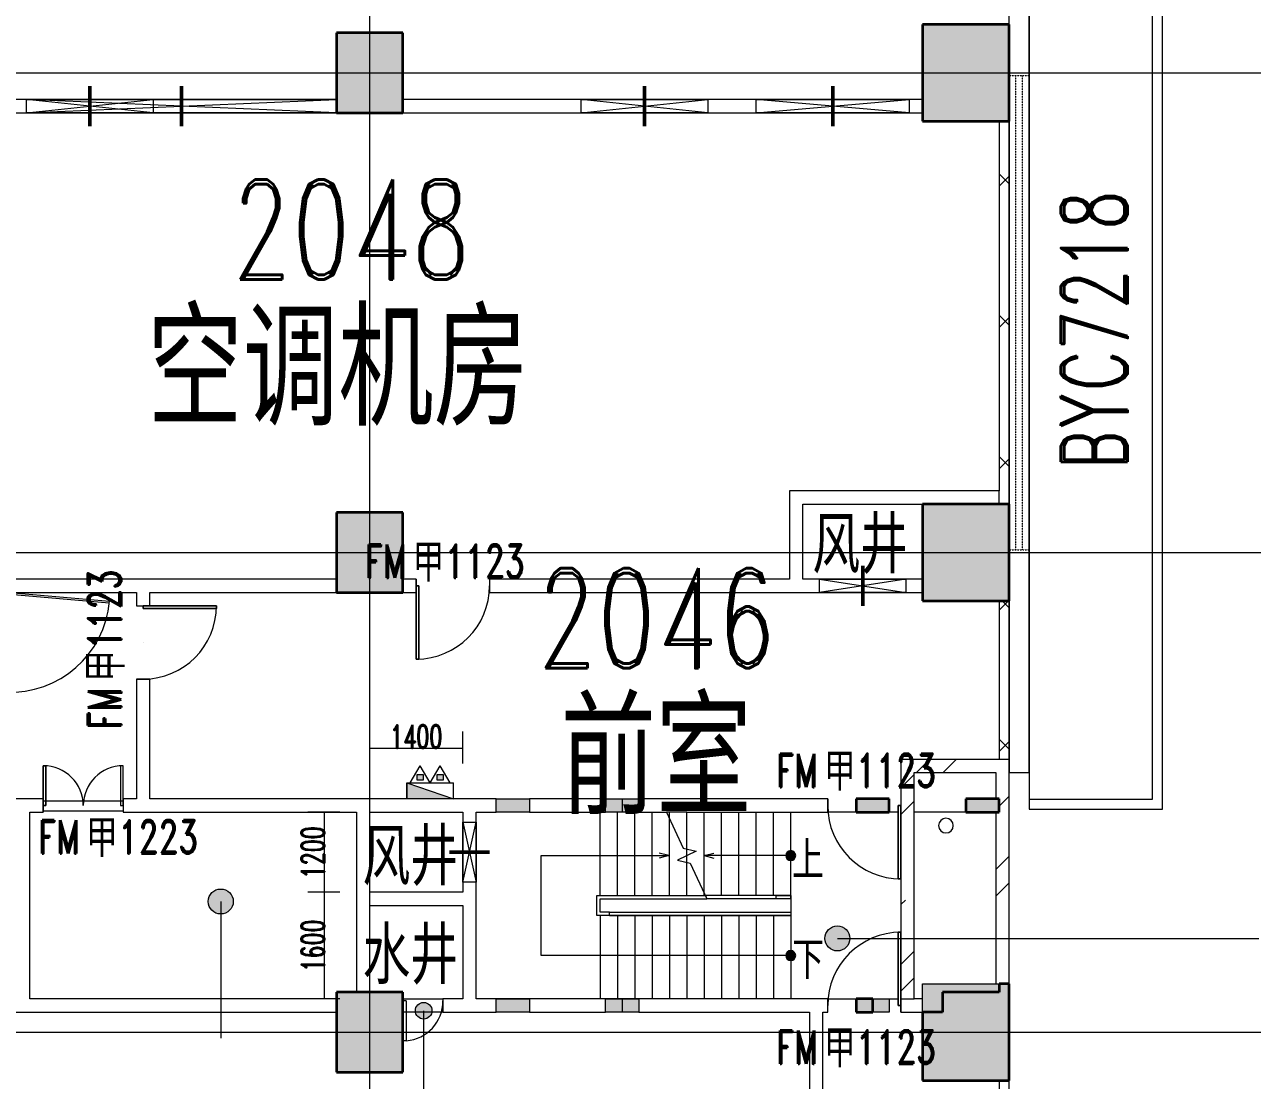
# Model space of a CAD drawing. Header units: millimetres. Extents: x -172041 to 399210, y -31706 to 192400.
# Drawn here: x 278019 to 296451, y 35275 to 51125 of the extents above; entities that cross this region are included whole.
import ezdxf

# ---------------------------------------------------------------- set-up
doc = ezdxf.new("R2010")
doc.units = ezdxf.units.MM
for name, pattern in [('1_1', [2, 1, -1]), ('DASH-2', [1.6, 0.8, -0.8]), ('架空线', [3.97, 2.38, -1.59]), ('轴网线', [22.04, 18.38, -1.83, 0, -1.83])]:
    doc.linetypes.add(name, pattern=pattern)
doc.layers.get('0').update_dxf_attribs({"color": 8})
doc.layers.get('Defpoints').update_dxf_attribs({"color": 8})
for name, color, linetype, lineweight in [('A-ANNO-DIMS', 8, 'Continuous', 9), ('A-ANNO-NOTE', 8, 'Continuous', 5), ('A-AREA-IDEN', 8, 'Continuous', 9), ('A-DETL-GENF', 8, 'Continuous', 18), ('A-DOOR', 8, 'Continuous', 5), ('A-DOOR-IDEN', 8, 'Continuous', 9), ('A-DOOR-OPNG', 8, 'Continuous', 5), ('A-FLOR', 8, 'Continuous', 5), ('A-FLOR-HRAL', 8, 'Continuous', 5), ('A-GENM', 8, 'Continuous', 5), ('A-GLAZ', 8, 'Continuous', 5), ('A-GLAZ-IDEN', 8, 'Continuous', 9), ('A-WALL', 8, 'Continuous', 5), ('A-WALL-FNSH', 8, 'Continuous', 9), ('A-WALL-PATT', 8, 'Continuous', 9), ('G-ANNO-TEXT', 8, 'Continuous', 9), ('M-EQPM', 8, 'Continuous', 5), ('P-PIPE', 8, 'Continuous', 5), ('Q-CASE', 8, '1_1', 5), ('S-COLS', 8, 'Continuous', 5), ('S-GRID', 8, 'Continuous', 9), ('S-STRS', 8, 'Continuous', 5), ('S-STRS-MBND', 8, 'Continuous', 5)]:
    doc.layers.add(name, color=color, linetype=linetype, lineweight=lineweight)
doc.styles.add('RomanD', font='romand__.ttf', dxfattribs={"width": 0.7, "height": 1500})
doc.styles.add('RomanD_2', font='romand__.ttf', dxfattribs={"width": 0.65, "height": 350})
doc.styles.add('RomanD_4', font='romand__.ttf', dxfattribs={"width": 0.7, "height": 500})
doc.styles.add('RomanD_6', font='romand__.ttf', dxfattribs={"width": 0.7, "height": 1000})
doc.styles.add('仿宋', font='', dxfattribs={"width": 0.7, "height": 500})
doc.styles.add('仿宋_2', font='', dxfattribs={"width": 0.7, "height": 1500})
doc.styles.add('仿宋_6', font='', dxfattribs={"width": 0.7, "height": 750})
doc.styles.add('微软雅黑', font='Microsoft YaHei.ttf', dxfattribs={"width": 0.7, "height": 500})
doc.styles.get('仿宋').set_extended_font_data('FangSong')
doc.styles.get('仿宋_2').set_extended_font_data('FangSong')
doc.styles.get('仿宋_6').set_extended_font_data('FangSong')
doc.dimstyles.new('0_5', dxfattribs={"dimscale": 304.8, "dimtxt": 351.251157, "dimasz": 0, "dimexe": 0.82021, "dimexo": 0.0625, "dimgap": 0, "dimtad": 1, "dimdec": 0, "dimzin": 0, "dimdsep": 46, "dimtxsty": 'RomanD_2', "dimblk1": 'NONE', "dimblk2": 'NONE', "dimsah": 1, "dimcen": 0.09, "dimazin": 0, "dimtfac": 1, "dimtdec": 4, "dimtix": 1, "dimtmove": 0, "dimatfit": 3, "dimfxl": 0.82021, "dimfxlon": 1, "dimtvp": 1, "dimtolj": 1, "dimtzin": 0, "dimlwd": 18, "dimlwe": 18, "dimarcsym": 2})
pattern_1 = [(45, (-5e-09, 2e-10), (-1325.825, 1325.825), []), (45, (-5e-09, 400), (-1325.825, 1325.825), []), (45, (-5e-09, 1300), (-1325.825, 1325.825), [1875, -625])]

# ---------------------------------------------------------------- blocks, each defined once
blk = doc.blocks.new('X-AR-F3-00-W-002_HLP2_rvt-1-LAY-2F-1_500-A')
at = {"layer": 'P-PIPE', "color": 96, "true_color": 0x007f00}
for start, end in [(0, 180), (180, 0)]:
    blk.add_arc((291850, 39100), 110, start, end, dxfattribs=at)
blk = doc.blocks.new('砼_柱_矩形 - 1000X1200-501527-LAY-2F-1_500-A')
at = {"layer": 'S-COLS', "lineweight": 15, "true_color": 0xc0c0c0}
blk.add_hatch(color=9, dxfattribs=at).paths.add_polyline_path([(-500, -600), (500, -600), (500, 600), (-500, 600), (-500, -100)], flags=0)
at = {"layer": 'S-COLS', "color": 7, "lineweight": 35}
for p, q in [((500, 600), (-500, 600)), ((-500, 600), (-500, -600)), ((500, -600), (500, 600)), ((-500, -600), (500, -600))]:
    blk.add_line(p, q, dxfattribs=at)
blk = doc.blocks.new('X-ST-F3-02-C-001_HLP2_rvt-1-LAY-2F-1_500-A')
at = {"layer": 'S-COLS', "true_color": 0xc0c0c0}
for points in [[(291500, 49675), (292800, 49675), (292800, 51125), (291500, 51125), (291500, 49800)], [(291500, 42475), (292800, 42475), (292800, 43925), (291500, 43925)], [(291000, 39300), (291000, 39500), (290500, 39500), (290500, 39300)], [(292609, 39300), (292650, 39300), (292650, 39500), (292150, 39500), (292150, 39300), (292600, 39300)], [(291500, 35275), (292800, 35275), (292800, 36725), (292650, 36725), (292649, 36600), (291800, 36600), (291800, 36300), (291500, 36300), (291500, 35645)], [(283700, 35400), (283700, 36600), (282700, 36600), (282700, 35400)], [(290750, 36300), (290750, 36500), (290500, 36500), (290500, 36300)]]:
    blk.add_hatch(color=9, dxfattribs=at).paths.add_polyline_path(points, flags=0)
at = {"layer": 'S-COLS', "true_color": 0x808080}
for points in [[(285100, 39300), (285600, 39300), (285600, 39500), (285100, 39500), (285100, 39311)], [(286990, 39300), (286990, 39500), (286740, 39500), (286740, 39300)], [(287240, 39300), (287240, 39500), (286990, 39500), (286990, 39300)], [(291527, 36300), (291800, 36300), (291800, 36600), (292650, 36600), (292647, 36725), (291500, 36725), (291500, 36300)], [(285600, 36300), (285600, 36500), (285100, 36500), (285100, 36300)], [(286740, 36300), (286990, 36300), (286990, 36500), (286740, 36500), (286740, 36300)], [(286990, 36300), (287240, 36300), (287240, 36500), (286990, 36500), (286990, 36300)], [(290750, 36300), (291000, 36300), (291000, 36500), (290750, 36500), (290750, 36300)]]:
    blk.add_hatch(color=8, dxfattribs=at).paths.add_polyline_path(points, flags=0)
at = {"layer": 'S-COLS', "color": 7, "lineweight": 35}
for p, q in [((292800, 51125), (291500, 51125)), ((291500, 51125), (291500, 49675)), ((292800, 49675), (292800, 51125)), ((291500, 49675), (292800, 49675)), ((292800, 43925), (291500, 43925)), ((291500, 43925), (291500, 42475)), ((292800, 42475), (292800, 43925)), ((291500, 42475), (292800, 42475)), ((291000, 39500), (290500, 39500)), ((290500, 39500), (290500, 39300)), ((291000, 39300), (291000, 39500)), ((292650, 39500), (292150, 39500)), ((292150, 39500), (292150, 39300)), ((292650, 39300), (292650, 39500)), ((290500, 39300), (291000, 39300)), ((292150, 39300), (292650, 39300)), ((292800, 36725), (292650, 36725)), ((292650, 36725), (292650, 36600)), ((292800, 35275), (292800, 36725)), ((283700, 36600), (282700, 36600)), ((282700, 36600), (282700, 35400)), ((283700, 35400), (283700, 36600)), ((290750, 36500), (290500, 36500)), ((290500, 36500), (290500, 36300)), ((290750, 36300), (290750, 36500)), ((292650, 36600), (291800, 36600)), ((291800, 36600), (291800, 36300)), ((290500, 36300), (290750, 36300)), ((291800, 36300), (291500, 36300)), ((291500, 36300), (291500, 35275)), ((282700, 35400), (283700, 35400)), ((291500, 35275), (292800, 35275))]:
    blk.add_line(p, q, dxfattribs=at)
at = {"layer": 'S-COLS', "color": 7, "lineweight": 15}
for p, q in [((285100, 39500), (285600, 39500)), ((285100, 39300), (285100, 39500)), ((285600, 39500), (285600, 39300)), ((286740, 39500), (286990, 39500)), ((286740, 39300), (286740, 39500)), ((286990, 39500), (287240, 39500)), ((286990, 39500), (286990, 39300)), ((287240, 39500), (287240, 39300)), ((285600, 39300), (285100, 39300)), ((286990, 39300), (286740, 39300)), ((287240, 39300), (286990, 39300)), ((291500, 36300), (291500, 36725)), ((291500, 36725), (291600, 36725)), ((291600, 36725), (292650, 36725)), ((285100, 36500), (285600, 36500)), ((285100, 36300), (285100, 36500)), ((285600, 36500), (285600, 36300)), ((286740, 36500), (286990, 36500)), ((286740, 36300), (286740, 36500)), ((286990, 36500), (287240, 36500)), ((286990, 36500), (286990, 36300)), ((287240, 36500), (287240, 36300)), ((290750, 36500), (291000, 36500)), ((291000, 36500), (291000, 36300)), ((285600, 36300), (285100, 36300)), ((286990, 36300), (286740, 36300)), ((287240, 36300), (286990, 36300)), ((291000, 36300), (290750, 36300))]:
    blk.add_line(p, q, dxfattribs=at)
at = {"lineweight": 15}
for p in [(283200, 50400), (283200, 43200)]:
    blk.add_blockref('砼_柱_矩形 - 1000X1200-501527-LAY-2F-1_500-A', p, dxfattribs=at)
blk = doc.blocks.new('顶部扶栏类型 - 顶部扶栏_内部_-1554111-LAY-2F-1_500-A')
at = {"layer": 'A-FLOR-HRAL', "lineweight": 15}
for p, q in [((289300, 38000), (289300, 38050)), ((289300, 38050), (289520, 38050)), ((289520, 38000), (289300, 38000)), ((289520, 38050), (289520, 38000))]:
    blk.add_line(p, q, dxfattribs=at)
blk = doc.blocks.new('顶部扶栏类型 - 顶部扶栏_内部_-V35-LAY-2F-1_500-A')
at = {"layer": 'A-FLOR-HRAL', "lineweight": 15}
for p, q in [((288240, 38050), (288263, 38000)), ((289520, 38050), (288240, 38050)), ((289520, 38000), (288263, 38000)), ((289520, 38000), (289520, 38050))]:
    blk.add_line(p, q, dxfattribs=at)
blk = doc.blocks.new('栏杆扶手 - 栏杆扶手-1554497-LAY-2F-1_500-A')
at = {"layer": 'A-FLOR-HRAL', "lineweight": 15}
for p, q in [((286610, 38050), (286660, 38050)), ((286610, 38050), (286660, 38050)), ((286610, 38050), (286660, 38050)), ((286610, 37750), (286610, 38050)), ((286660, 38050), (288240, 38050)), ((286660, 38000), (288263, 38000)), ((286660, 37800), (286660, 38000)), ((286800, 37800), (286660, 37800)), ((286800, 37750), (286610, 37750))]:
    blk.add_line(p, q, dxfattribs=at)
blk = doc.blocks.new('顶部扶栏类型 - 顶部扶栏_内部_-1554504-LAY-2F-1_500-A')
at = {"layer": 'A-FLOR-HRAL', "lineweight": 15}
for p, q in [((286800, 37750), (286800, 37800)), ((286800, 37800), (289520, 37800)), ((289520, 37800), (289520, 37750)), ((289520, 37750), (286800, 37750))]:
    blk.add_line(p, q, dxfattribs=at)
blk = doc.blocks.new('顶部扶栏类型 - 顶部扶栏_内部_-V36-LAY-2F-1_500-A')
at = {"layer": 'A-FLOR-HRAL', "lineweight": 15}
for p, q in [((286800, 37800), (289520, 37800)), ((289520, 37800), (289520, 37750)), ((286800, 37750), (289520, 37750))]:
    blk.add_line(p, q, dxfattribs=at)
blk = doc.blocks.new('上楼梯路径-B - 顺砌剖面-1878889-LAY-2F-1_500-A')
at = {"layer": 'A-DETL-GENF', "true_color": 0x808080}
blk.add_hatch(color=8, dxfattribs=at).paths.add_polyline_path([(0, -307), (38, -297), (65, -270), (75, -232), (72, -213), (53, -179), (19, -160), (-19, -160), (-53, -179), (-72, -213), (-72, -242), (-65, -270), (-37, -297)], flags=0)
at = {"layer": 'A-DETL-GENF'}
for p, q in [((-1300, -232), (-1155, -193)), ((-75, -232), (-1300, -232)), ((-1300, -232), (-1155, -271)), ((53, -232), (-70, -232))]:
    blk.add_line(p, q, dxfattribs=at)
for start, end in [(0, 180), (180, 360)]:
    blk.add_arc((0, -232), 75, start, end, dxfattribs=at)
blk = doc.blocks.new('下楼梯路径-D - 顺砌剖面-1884696-LAY-2F-1_500-A')
at = {"layer": 'A-DETL-GENF', "true_color": 0x808080}
blk.add_hatch(color=8, dxfattribs=at).paths.add_polyline_path([(865, -1236), (902, -1226), (930, -1198), (940, -1161), (930, -1123), (918, -1108), (884, -1088), (855, -1088), (827, -1096), (800, -1123), (792, -1142), (792, -1180), (800, -1198), (827, -1226)], flags=0)
at = {"layer": 'A-DETL-GENF'}
for p, q in [((-964, 339), (-1109, 378)), ((-2883, -1161), (-2883, 339)), ((-2883, 339), (-964, 339)), ((-964, 339), (-1109, 300)), ((792, -1161), (-2883, -1161)), ((865, -1161), (792, -1161))]:
    blk.add_line(p, q, dxfattribs=at)
for start, end in [(360, 180), (180, 360)]:
    blk.add_arc((865, -1161), 75, start, end, dxfattribs=at)
blk = doc.blocks.new('AR-F3-00-STA-001_HLP2_rvt-1-LAY-2F-1_500-A')
at = {"layer": 'S-STRS', "lineweight": 15}
for p, q in [((286660, 38050), (286660, 39300)), ((286920, 38050), (286920, 39300)), ((287180, 38050), (287180, 39300)), ((287440, 38050), (287440, 39300)), ((287700, 39300), (287657, 39300)), ((287960, 39300), (287700, 39300)), ((287700, 39208), (287700, 39300)), ((287960, 38750), (287960, 39300)), ((288220, 38092), (288220, 39300)), ((288480, 38050), (288480, 39300)), ((288740, 38050), (288740, 39300)), ((289000, 38050), (289000, 39300)), ((289260, 38050), (289260, 39300)), ((289520, 38722), (289520, 39300)), ((290500, 39300), (290075, 39300)), ((291135, 39300), (291000, 39300)), ((292150, 39300), (291375, 39300)), ((287700, 38050), (287700, 39208)), ((287960, 38650), (287960, 38750)), ((289520, 38575), (289520, 38717)), ((287960, 38550), (287960, 38650)), ((287960, 38050), (287960, 38550)), ((289520, 38050), (289520, 38575)), ((288220, 38050), (288220, 38092)), ((289520, 38000), (289520, 37800)), ((286660, 37750), (286660, 36500)), ((286920, 37750), (286920, 36500)), ((287180, 37750), (287180, 36500)), ((287440, 37750), (287440, 36500)), ((287700, 37750), (287700, 36500)), ((287960, 37750), (287960, 36500)), ((288220, 37750), (288220, 36500)), ((288480, 37750), (288480, 36500)), ((288740, 37750), (288740, 36500)), ((289000, 37750), (289000, 36500)), ((289260, 37750), (289260, 36500)), ((289520, 37750), (289520, 37225)), ((289520, 37220), (289520, 37095)), ((289520, 37090), (289520, 37075)), ((289520, 37075), (289520, 36500)), ((290074, 36500), (290500, 36500)), ((291000, 36500), (291135, 36500))]:
    blk.add_line(p, q, dxfattribs=at)
at = {"layer": 'S-STRS', "linetype": '架空线', "lineweight": 15}
for p, q in [((286660, 38050), (286660, 39300)), ((286920, 38050), (286920, 39300)), ((287180, 38050), (287180, 39300)), ((287440, 38050), (287440, 39300)), ((287700, 39208), (287700, 39300)), ((287960, 38750), (287960, 39300)), ((288220, 38092), (288220, 39300)), ((288480, 38050), (288480, 39300)), ((288740, 38050), (288740, 39300)), ((289000, 38050), (289000, 39300)), ((289260, 38050), (289260, 39300)), ((289520, 38722), (289520, 39300)), ((287700, 38050), (287700, 39208)), ((287960, 38650), (287960, 38750)), ((289520, 38575), (289520, 38717)), ((287960, 38550), (287960, 38650)), ((287960, 38050), (287960, 38550)), ((289520, 38050), (289520, 38575)), ((288220, 38050), (288220, 38092)), ((286660, 37750), (286660, 36500)), ((286920, 37750), (286920, 36500)), ((287180, 37750), (287180, 36500)), ((287440, 37750), (287440, 36500)), ((287700, 37750), (287700, 36500)), ((287960, 37750), (287960, 36500)), ((288220, 37750), (288220, 36500)), ((288480, 37750), (288480, 36500)), ((288740, 37750), (288740, 36500)), ((289000, 37750), (289000, 36500)), ((289260, 37750), (289260, 36500)), ((289520, 37750), (289520, 37225)), ((289520, 37220), (289520, 37095)), ((289520, 37090), (289520, 37075)), ((289520, 37075), (289520, 36500))]:
    blk.add_line(p, q, dxfattribs=at)
at = {"layer": 'S-STRS-MBND', "lineweight": 15}
for p, q in [((287657, 39300), (287907, 38763)), ((288102, 38716), (287818, 38584)), ((287907, 38763), (288102, 38716)), ((287818, 38584), (288013, 38537)), ((288013, 38537), (288263, 38000))]:
    blk.add_line(p, q, dxfattribs=at)
at = {"lineweight": 15}
for name, p in [('上楼梯路径-B - 顺砌剖面-1878889-LAY-2F-1_500-A', (289520, 38882)), ('下楼梯路径-D - 顺砌剖面-1884696-LAY-2F-1_500-A', (288655, 38311))]:
    blk.add_blockref(name, p, dxfattribs=at)
at = {"color": 163, "lineweight": 15, "true_color": 0x667fcc}
for name in ['栏杆扶手 - 栏杆扶手-1554497-LAY-2F-1_500-A', '顶部扶栏类型 - 顶部扶栏_内部_-V35-LAY-2F-1_500-A', '顶部扶栏类型 - 顶部扶栏_内部_-1554111-LAY-2F-1_500-A', '顶部扶栏类型 - 顶部扶栏_内部_-1554504-LAY-2F-1_500-A', '顶部扶栏类型 - 顶部扶栏_内部_-V36-LAY-2F-1_500-A']:
    blk.add_blockref(name, (0, 0), dxfattribs=at)
at = {"layer": 'A-ANNO-NOTE', "color": 7, "lineweight": 15, "char_height": 500, "width": 673.42, "attachment_point": 1, "style": '仿宋'}
for s, insert in [('\\f仿宋|b0|i0|c134|p49|;\\W.7;上', (289541, 38853)), ('\\f仿宋|b0|i0|c134|p49|;\\W.7;下', (289541, 37353))]:
    blk.add_mtext(s, dxfattribs=dict(at, insert=insert))
blk = doc.blocks.new('混凝土雨棚1 - 混凝土雨棚-300mm-2000 2-4373710-LAY-2F-1_500-A')
at = {"layer": 'Q-CASE'}
for p, q in [((34063, 2000), (-34063, 2000)), ((34063, 0), (34063, 2000))]:
    blk.add_line(p, q, dxfattribs=at)
at = {"layer": 'Q-CASE', "linetype": 'Continuous'}
for p, q in [((34063, 2000), (-34063, 2000)), ((33913, 1850), (11082, 1850)), ((33913, 0), (33913, 1850)), ((34063, 0), (34063, 2000)), ((-34063, 0), (34063, 0))]:
    blk.add_line(p, q, dxfattribs=at)
blk = doc.blocks.new('单扇平开防火门_带观察窗 - FM甲1123-4703356-LAY-2F-1_500-A')
at = {"layer": 'A-DOOR'}
for p, q in [((510, -1100), (510, 0)), ((550, 0), (510, 0)), ((510, 0), (510, -700)), ((550, -700), (550, 0)), ((510, 0), (550, 0)), ((550, 0), (550, -1100)), ((510, -700), (510, -900)), ((550, -900), (550, -700)), ((510, -900), (510, -1100)), ((550, -1100), (550, -900)), ((550, -1100), (510, -1100)), ((510, -1100), (550, -1100))]:
    blk.add_line(p, q, dxfattribs=at)
blk.add_arc((550, 0), 1100, 180, 270, dxfattribs=at)
at = {"layer": 'A-DOOR-OPNG'}
for p, q in [((-550, 100), (-550, -100)), ((550, 99), (550, -100))]:
    blk.add_line(p, q, dxfattribs=at)
blk = doc.blocks.new('单扇平开防火门_带观察窗 - FM甲1123-4703327-LAY-2F-1_500-A')
at = {"layer": 'A-DOOR'}
for p, q in [((550, 1100), (510, 1100)), ((510, 1100), (510, 0)), ((510, 1100), (550, 1100)), ((510, 900), (510, 1100)), ((550, 0), (550, 1100)), ((550, 1100), (550, 900)), ((510, 700), (510, 900)), ((550, 900), (550, 700)), ((510, 0), (510, 700)), ((550, 700), (550, 0)), ((510, 0), (550, 0)), ((550, 0), (510, 0))]:
    blk.add_line(p, q, dxfattribs=at)
blk.add_arc((550, 0), 1100, 90, 180, dxfattribs=at)
at = {"layer": 'A-DOOR-OPNG'}
for p, q in [((-550, -100), (-550, 100)), ((550, -99), (550, 100))]:
    blk.add_line(p, q, dxfattribs=at)
blk = doc.blocks.new('双扇平开防火门_带观察窗 - FM甲1223-4642740-LAY-2F-1_500-A')
at = {"layer": 'A-DOOR'}
for p, q in [((-600, 0), (-600, 600)), ((-600, 600), (-560, 600)), ((-600, 600), (-600, 400)), ((-560, 600), (-600, 600)), ((-560, 600), (-560, 0)), ((-560, 400), (-560, 600)), ((600, 600), (560, 600)), ((560, 600), (560, 0)), ((600, 600), (560, 600)), ((560, 600), (560, 400)), ((600, 0), (600, 600)), ((600, 400), (600, 600)), ((-600, 400), (-600, 200)), ((-560, 200), (-560, 400)), ((560, 400), (560, 200)), ((600, 200), (600, 400)), ((-600, 200), (-600, 0)), ((-560, 0), (-560, 200)), ((560, 200), (560, 0)), ((600, 0), (600, 200)), ((-560, 0), (-600, 0)), ((-600, 0), (-560, 0)), ((560, 0), (600, 0)), ((560, 0), (600, 0))]:
    blk.add_line(p, q, dxfattribs=at)
for centre, start, end in [((-600, 0), 0, 90), ((600, 0), 90, 180)]:
    blk.add_arc(centre, 600, start, end, dxfattribs=at)
at = {"layer": 'A-DOOR-OPNG'}
for p, q in [((-600, 100), (-600, -100)), ((-600, 70), (600, 70)), ((600, 100), (600, -100)), ((-600, -80), (600, -80))]:
    blk.add_line(p, q, dxfattribs=at)
blk = doc.blocks.new('单扇平开防火门_带观察窗 - FM甲1123-V48-LAY-2F-1_500-A')
at = {"layer": 'A-DOOR'}
for p, q in [((550, 1100), (510, 1100)), ((510, 1100), (510, 0)), ((510, 1100), (550, 1100)), ((510, 900), (510, 1100)), ((550, 0), (550, 1100)), ((550, 1100), (550, 900)), ((510, 700), (510, 900)), ((550, 900), (550, 700)), ((510, 0), (510, 700)), ((550, 700), (550, 0)), ((510, 0), (550, 0)), ((550, 0), (510, 0))]:
    blk.add_line(p, q, dxfattribs=at)
blk.add_arc((550, 0), 1100, 90, 180, dxfattribs=at)
at = {"layer": 'A-DOOR-OPNG'}
for p, q in [((-550, -100), (-550, 100)), ((550, -99), (550, 100))]:
    blk.add_line(p, q, dxfattribs=at)
blk = doc.blocks.new('单扇平开门1 - FM乙0620-4228895-LAY-2F-1_500-A')
at = {"layer": 'A-DOOR'}
for p, q in [((250, 530), (300, 530)), ((250, -70), (250, 530)), ((250, -70), (300, -70))]:
    blk.add_line(p, q, dxfattribs=at)
blk.add_arc((300, -68), 600, 94.7802, 180, dxfattribs=at)
blk = doc.blocks.new('室内消火栓箱_带灭火器__左右式_ - SG24D65-P-V58-LAY-2F-1_500-A')
at = {"layer": 'A-DETL-GENF', "lineweight": 5}
h = blk.add_hatch(color=256, dxfattribs=at)
h.paths.add_polyline_path([(195, 280), (195, 370), (105, 370), (105, 280)], flags=0)
h.paths.add_polyline_path([(-105, 370), (-195, 370), (-195, 280), (-105, 280)], flags=0)
blk.add_hatch(color=256, dxfattribs=at).paths.add_polyline_path([(350, 0), (-350, 240), (-350, 0), (50, 0)], flags=0)
for p, q in [((-300, 240), (-150, 500)), ((-195, 370), (-105, 370)), ((-195, 280), (-195, 370)), ((0, 240), (-150, 500)), ((-105, 370), (-105, 280)), ((0, 240), (150, 500)), ((105, 280), (105, 370)), ((105, 370), (195, 370)), ((300, 240), (150, 500)), ((195, 370), (195, 280)), ((-350, 240), (350, 240)), ((-350, 240), (350, 0)), ((-350, 240), (-350, 0)), ((-350, 240), (350, 0)), ((-350, 0), (-350, 240)), ((-105, 280), (-195, 280)), ((195, 280), (105, 280)), ((350, 0), (-350, 0)), ((350, 0), (-350, 0))]:
    blk.add_line(p, q, dxfattribs=at)
at = {"layer": 'M-EQPM'}
blk.add_line((350, 0), (350, 240), dxfattribs=at)
blk = doc.blocks.new('百叶窗-带贴面 - BYC7218-4911921-LAY-2F-1_500-A')
at = {"layer": 'A-GLAZ'}
for p, q in [((-3629, 250), (3651, 250)), ((3651, 250), (-3629, 250))]:
    blk.add_line(p, q, dxfattribs=at)
at = {"layer": 'A-GLAZ', "linetype": 'DASH-2'}
for p, q in [((-3549, -50), (-3549, 250)), ((3571, 250), (-3549, 250)), ((3571, -50), (3571, 250)), ((3571, 150), (-3549, 150)), ((3571, 50), (-3549, 50)), ((3571, -50), (-3549, -50))]:
    blk.add_line(p, q, dxfattribs=at)
blk = doc.blocks.new('双扇平开门-角度可调 - FM甲3030_160__-4835888-LAY-2F-1_500-A')
at = {"layer": 'A-DOOR'}
for p, q in [((-1500, 100), (-2994, 231)), ((-2991, 261), (-1497, 130)), ((1497, 130), (2991, 261)), ((1500, 100), (2994, 231)), ((-1497, 130), (-1500, 100)), ((1500, 100), (1497, 130))]:
    blk.add_line(p, q, dxfattribs=at)
for centre, start, end in [((-1500, 100), 360, 175), ((1500, 100), 5, 180)]:
    blk.add_arc(centre, 1500, start, end, dxfattribs=at)
blk = doc.blocks.new('矩形墙洞-D - F01-4899643-LAY-2F-1_500-A')
at = {"layer": 'A-GENM', "color": 7, "lineweight": 50}
blk.add_line((125, 300), (125, -300), dxfattribs=at)
at = {"layer": 'A-GENM'}
for p, q in [((-325, -100), (-325, 100)), ((-325, 100), (575, 100)), ((575, -100), (-325, 100)), ((-325, -100), (575, 100)), ((575, 100), (575, -100)), ((575, -100), (-325, -100))]:
    blk.add_line(p, q, dxfattribs=at)
blk = doc.blocks.new('矩形墙洞-D - F01-4899624-LAY-2F-1_500-A')
at = {"layer": 'A-GENM', "color": 7, "lineweight": 50}
blk.add_line((125, 300), (125, -300), dxfattribs=at)
at = {"layer": 'A-GENM'}
for p, q in [((-825, -100), (-825, 100)), ((-825, 100), (1075, 100)), ((1075, -100), (-825, 100)), ((-825, -100), (1075, 100)), ((1075, 100), (1075, -100)), ((1075, -100), (-825, -100))]:
    blk.add_line(p, q, dxfattribs=at)
blk = doc.blocks.new('矩形墙洞-D - F01-4899640-LAY-2F-1_500-A')
at = {"layer": 'A-GENM', "color": 7, "lineweight": 50}
blk.add_line((125, 300), (125, -300), dxfattribs=at)
at = {"layer": 'A-GENM'}
for p, q in [((-2200, -100), (-2200, 100)), ((-2200, 100), (2450, 100)), ((2450, -100), (-2200, 100)), ((-2200, -100), (2450, 100)), ((2450, -100), (-2200, -100))]:
    blk.add_line(p, q, dxfattribs=at)
blk = doc.blocks.new('矩形墙洞-D - F01-4899623-LAY-2F-1_500-A')
at = {"layer": 'A-GENM', "color": 7, "lineweight": 50}
blk.add_line((125, 300), (125, -300), dxfattribs=at)
at = {"layer": 'A-GENM'}
for p, q in [((-1025, -100), (-1025, 100)), ((-1025, 100), (1275, 100)), ((1275, -100), (-1025, 100)), ((-1025, -100), (1275, 100)), ((1275, 100), (1275, -100)), ((1275, -100), (-1025, -100))]:
    blk.add_line(p, q, dxfattribs=at)
blk = doc.blocks.new('矩形墙洞-D - F01-4899636-LAY-2F-1_500-A')
at = {"layer": 'A-GENM', "color": 7, "lineweight": 50}
blk.add_line((125, 300), (125, -300), dxfattribs=at)
at = {"layer": 'A-GENM'}
for p, q in [((-525, -100), (-525, 100)), ((-525, 100), (775, 100)), ((775, -100), (-525, 100)), ((-525, -100), (775, 100)), ((775, 100), (775, -100)), ((775, -100), (-525, -100))]:
    blk.add_line(p, q, dxfattribs=at)
blk = doc.blocks.new('DIMBLOCK185-LAY-2F-1_500-A')
at = {"layer": 'A-ANNO-DIMS', "color": 0, "lineweight": 18, "transparency": 16777216}
for p, q in [((283200, 40032), (283200, 40513)), ((284600, 40032), (284600, 40513)), ((283200, 40263), (284600, 40263))]:
    blk.add_line(p, q, dxfattribs=at)
at = {"layer": 'Defpoints', "color": 0, "transparency": 16777216}
for p in [(284600, 40263), (283200, 40013), (284600, 40013)]:
    blk.add_point(p, dxfattribs=at)
at = {"layer": 'A-ANNO-DIMS', "color": 0, "lineweight": 18, "transparency": 16777216, "insert": (283900, 40438), "char_height": 350, "width": 972.7, "attachment_point": 5, "style": 'RomanD_2'}
blk.add_mtext('\\A1;1400', dxfattribs=at)
blk = doc.blocks.new('_None')
blk = doc.blocks.new('DIMBLOCK186-LAY-2F-1_500-A')
at = {"layer": 'A-ANNO-DIMS', "color": 0, "lineweight": 18, "transparency": 16777216}
for p, q in [((282753, 38100), (282272, 38100)), ((282522, 36500), (282522, 38100)), ((282753, 36500), (282272, 36500))]:
    blk.add_line(p, q, dxfattribs=at)
at = {"layer": 'Defpoints', "color": 0, "transparency": 16777216}
for p in [(282522, 38100), (282772, 38100), (282772, 36500)]:
    blk.add_point(p, dxfattribs=at)
at = {"layer": 'A-ANNO-DIMS', "color": 0, "lineweight": 18, "transparency": 16777216, "insert": (282347, 37300), "char_height": 350, "width": 972.7, "attachment_point": 5, "rotation": 90, "style": 'RomanD_2'}
blk.add_mtext('\\A1;1600', dxfattribs=at)
blk = doc.blocks.new('DIMBLOCK187-LAY-2F-1_500-A')
at = {"layer": 'A-ANNO-DIMS', "color": 0, "lineweight": 18, "transparency": 16777216}
for p, q in [((282753, 39300), (282272, 39300)), ((282522, 38100), (282522, 39300)), ((282753, 38100), (282272, 38100))]:
    blk.add_line(p, q, dxfattribs=at)
at = {"layer": 'Defpoints', "color": 0, "transparency": 16777216}
for p in [(282522, 39300), (282772, 39300), (282772, 38100)]:
    blk.add_point(p, dxfattribs=at)
at = {"layer": 'A-ANNO-DIMS', "color": 0, "lineweight": 18, "transparency": 16777216, "insert": (282347, 38700), "char_height": 350, "width": 972.7, "attachment_point": 5, "rotation": 90, "style": 'RomanD_2'}
blk.add_mtext('\\A1;1200', dxfattribs=at)

msp = doc.modelspace()

# ---------------------------------------------------------------- hatches: boundary and pattern name
at = {"layer": 'A-AREA-IDEN', "lineweight": 18}
h = msp.add_hatch(color=256, dxfattribs=at)
edge = h.paths.add_edge_path(flags=0)
edge.add_arc((280964.7, 37961.2), 187.5, 0, 360)
h = msp.add_hatch(color=256, dxfattribs=at)
edge = h.paths.add_edge_path(flags=0)
edge.add_arc((290220.7, 37406.5), 187.5, 0, 360)
at = {"layer": 'A-WALL-PATT', "lineweight": 5}
h = msp.add_hatch(dxfattribs=at)
h.set_pattern_fill('FP_12', color=256, style=0, pattern_type=2)
h.set_pattern_definition([(45, (-5e-09, 2e-10), (-1060.66, 1060.66), []), (135, (-5e-09, 2e-10), (-1060.66, -1060.66), [])])
h.paths.add_polyline_path([(292664.7, 1450), (292800, 1450), (292800, 6475), (292650, 6475), (292650, 1450)], flags=0)
h.paths.add_polyline_path([(292738, 7925), (292800, 7925), (292796.8, 13675), (292650, 13675), (292650, 7925)], flags=0)
h.paths.add_polyline_path([(292800, 15125), (292800, 20875), (292650, 20875), (292650, 15125), (292780, 15125)], flags=0)
h.paths.add_polyline_path([(292650, 22325), (292800, 22325), (292800, 26350), (292650, 26350), (292650, 25468.4)], flags=0)
h.paths.add_polyline_path([(292725, 27850), (292800, 27850), (292796, 28075), (292650, 28075), (292650, 27850)], flags=0)
h.paths.add_polyline_path([(292650, 29525), (292800, 29525), (292800, 35275), (292650, 35275), (292650, 33915.4)], flags=0)
h.paths.add_polyline_path([(292650, 40100), (292800, 40100), (292800, 42475), (292650, 42475), (292650, 40733.7)], flags=0)
h.paths.add_polyline_path([(292650, 43925), (292800, 43925), (292800, 49675), (292650, 49675), (292650, 44125)], flags=0)
h.paths.add_polyline_path([(292665, 51125), (292800, 51125), (292800, 56875), (292650, 56875), (292650, 51125)], flags=0)
h.paths.add_polyline_path([(292761.1, 58325), (292800, 58325), (292800, 61240), (292650, 61240), (292650, 58325)], flags=0)
h.paths.add_polyline_path([(292792.2, 65525), (292800, 65525), (292800, 71275), (292650, 71275), (292650, 65525)], flags=0)
h.paths.add_polyline_path([(292800, 72725), (292800, 78475), (292650, 78475), (292650, 72725), (292718.9, 72725)], flags=0)
h = msp.add_hatch(dxfattribs=at)
h.set_pattern_fill('FP_10', color=256, style=0, pattern_type=2)
h.set_pattern_definition(pattern_1)
h.paths.add_polyline_path([(291175, 36500.4), (291375, 36500.4), (291375, 40100), (291175, 40100), (291175, 37100.4)], flags=0)
h = msp.add_hatch(dxfattribs=at)
h.set_pattern_fill('FP_10', color=256, style=0, pattern_type=2)
h.set_pattern_definition(pattern_1)
h.paths.add_polyline_path([(292257, 39900), (292600, 39900), (292600, 40100), (291375, 40100), (291375, 39900), (291527.3, 39900)], flags=0)
h = msp.add_hatch(dxfattribs=at)
h.set_pattern_fill('FP_10', color=256, style=0, pattern_type=2)
h.set_pattern_definition(pattern_1)
h.paths.add_polyline_path([(292786.8, 36725), (292800, 36725), (292800, 40100), (292600, 40100), (292600, 39500), (292650, 39500), (292650, 39300), (292600, 39300), (292600, 36725), (292650, 36725)], flags=0)
at = {"layer": 'G-ANNO-TEXT'}
h = msp.add_hatch(color=256, dxfattribs=at)
edge = h.paths.add_edge_path(flags=0)
edge.add_arc((284010.2, 36321.2), 125, 0, 360)

# ---------------------------------------------------------------- linework, layer by layer
at = {"layer": 'A-AREA-IDEN', "lineweight": 18}
for p, q in [((280964.7, 37961.2), (280964.7, 35911.6)), ((290220.7, 37406.5), (296545.8, 37406.5))]:
    msp.add_line(p, q, dxfattribs=at)
for centre in [(280964.7, 37961.2), (290220.7, 37406.5)]:
    msp.add_circle(centre, 187.5, dxfattribs=at)
at = {"layer": 'A-DOOR-IDEN', "lineweight": 18}
msp.add_line((279800, 41850), (279800, 41850), dxfattribs=at)
at = {"layer": 'A-FLOR'}
for p, q in [((290500, 39300), (290075, 39300)), ((291135, 39300), (291000, 39300)), ((292150, 39300), (291375, 39300)), ((290074.5, 36500), (290500, 36500)), ((291000, 36500), (291135, 36500))]:
    msp.add_line(p, q, dxfattribs=at)
at = {"layer": 'A-WALL', "lineweight": 9}
for p, q in [((282700, 50000), (274100, 50000)), ((291500, 50000), (283700, 50000)), ((274100, 49800), (282700, 49800)), ((283700, 49800), (291500, 49800)), ((292650, 49675), (292650, 44125)), ((292800, 49675), (292800, 43925)), ((292800, 43925), (292800, 49675)), ((292650, 44125), (289500, 44125)), ((289500, 44125), (289500, 42800)), ((289700, 43925), (291500, 43925)), ((289700, 42800), (289700, 43925)), ((282700, 42800), (277800, 42800)), ((283900, 42800), (283700, 42800)), ((283900, 42700), (283900, 42800)), ((289500, 42800), (285000, 42800)), ((285000, 42800), (285000, 42600)), ((291500, 42800), (289700, 42800)), ((277800, 42600), (279700, 42600)), ((279700, 42600), (279700, 42400)), ((279900, 42600), (282700, 42600)), ((279900, 42400), (279900, 42600)), ((283700, 42600), (283900, 42600)), ((285000, 42600), (291500, 42600)), ((279700, 42400), (279800, 42400)), ((292650, 42475), (292650, 40100)), ((292800, 42475), (292800, 40100)), ((292800, 36725), (292800, 42475)), ((279700, 41300), (279700, 39500)), ((279900, 41300), (279700, 41300)), ((279900, 39500), (279900, 41300)), ((291175, 40100), (291175, 39400)), ((291175, 40100), (292800, 40100)), ((291375, 36500.4), (291375, 39900)), ((291375, 39900), (292600, 39900)), ((292600, 39900), (292600, 39500)), ((278300, 39500), (277700, 39500)), ((279700, 39500), (279500, 39500)), ((283756.6, 39500), (279900, 39500)), ((285100, 39500), (284456.6, 39500)), ((286740, 39500), (285600, 39500)), ((290075, 39500), (287240, 39500)), ((290075, 39300), (290075, 39500)), ((278100, 39300), (278300, 39300)), ((278100, 36500.4), (278100, 39300)), ((278300, 39300), (278300, 39400)), ((279500, 39400), (279500, 39300)), ((279500, 39300), (283000, 39300)), ((283000, 39300), (283000, 36600)), ((283200, 39300), (284600, 39300)), ((283200, 38100), (283200, 39300)), ((284600, 39300), (284600, 38100)), ((284800, 39300), (285100, 39300)), ((284800, 36500.4), (284800, 39300)), ((285600, 39300), (286740, 39300)), ((287240, 39300), (287656.9, 39300)), ((287960, 39300), (290075, 39300)), ((292600, 39300), (292600, 36725)), ((291175, 38300), (291175, 37500.4)), ((284600, 38100), (283200, 38100)), ((283200, 36600), (283200, 37900)), ((283200, 37900), (284600, 37900)), ((284600, 37900), (284600, 36500.4)), ((282700, 36500.4), (278100, 36500.4)), ((284600, 36500.4), (284300, 36500.4)), ((284300, 36500.4), (284300, 36300.4)), ((290075, 36500.4), (284800, 36500.4)), ((290075, 36300.4), (290075, 36500.4)), ((291500, 36500.4), (291375, 36500.4)), ((291175, 36400.4), (291175, 36300.4)), ((274100, 36300.4), (282700, 36300.4)), ((284300, 36300.4), (285100, 36300.4)), ((285600, 36300.4), (286740, 36300.4)), ((287240, 36300.4), (289800, 36300.4)), ((289800, 36300.4), (289800, 28191)), ((290000, 27850), (290000, 36300.4)), ((290000, 36300.4), (290075, 36300.4)), ((291175, 36300.4), (291500.4, 36300.4)), ((292650, 35275), (292650, 29525)), ((292800, 29525), (292800, 35275))]:
    msp.add_line(p, q, dxfattribs=at)
at = {"layer": 'A-WALL'}
for p, q in [((292650, 43925), (292650, 44125)), ((283700, 36500.4), (284300, 36500.4)), ((291175, 36500.4), (291375, 36500.4)), ((284300, 36300.4), (283700, 36300.4))]:
    msp.add_line(p, q, dxfattribs=at)
at = {"layer": 'A-WALL-FNSH', "lineweight": 5}
for p, q in [((293100, 39900), (293100, 61240)), ((292800, 40100), (292800, 39900)), ((292800, 39900), (293100, 39900))]:
    msp.add_line(p, q, dxfattribs=at)
at = {"layer": 'G-ANNO-TEXT'}
msp.add_line((284010.2, 36321.2), (284010.2, 34105.3), dxfattribs=at)
msp.add_circle((284010.2, 36321.2), 125, dxfattribs=at)
at = {"layer": 'S-GRID', "linetype": '轴网线'}
for p, q in [((283200, -17706.2), (283200, 174400)), ((292800, -17706.2), (292800, 174400)), ((-16000, 50400), (308800, 50400)), ((-16000, 43200), (308800, 43200)), ((-16000, 36000), (308800, 36000))]:
    msp.add_line(p, q, dxfattribs=at)

# ---------------------------------------------------------------- block references
at = {"lineweight": 5}
for name in ['X-AR-F3-00-W-002_HLP2_rvt-1-LAY-2F-1_500-A', 'X-ST-F3-02-C-001_HLP2_rvt-1-LAY-2F-1_500-A', 'AR-F3-00-STA-001_HLP2_rvt-1-LAY-2F-1_500-A']:
    msp.add_blockref(name, (0, 0), dxfattribs=at)
at = {"layer": 'A-DOOR'}
for name, p, rotation in [('单扇平开防火门_带观察窗 - FM甲1123-4703327-LAY-2F-1_500-A', (284450, 42700), 180), ('双扇平开门-角度可调 - FM甲3030_160__-4835888-LAY-2F-1_500-A', (276300, 42700), 180), ('单扇平开防火门_带观察窗 - FM甲1123-4703356-LAY-2F-1_500-A', (279800, 41850), 89.99999999999962), ('单扇平开门1 - FM乙0620-4228895-LAY-2F-1_500-A', (284000, 36400.4), 180)]:
    msp.add_blockref(name, p, dxfattribs=dict(at, rotation=rotation))
for name, p in [('双扇平开防火门_带观察窗 - FM甲1223-4642740-LAY-2F-1_500-A', (278900, 39400)), ('单扇平开防火门_带观察窗 - FM甲1123-4703356-LAY-2F-1_500-A', (290625, 39400)), ('单扇平开防火门_带观察窗 - FM甲1123-V48-LAY-2F-1_500-A', (290625, 36400.4))]:
    msp.add_blockref(name, p, dxfattribs=at)
at = {"layer": 'A-GENM'}
for name, p, rotation in [('混凝土雨棚1 - 混凝土雨棚-300mm-2000 2-4373710-LAY-2F-1_500-A', (293100, 73412.5), 270.0000000000001), ('矩形墙洞-D - F01-4899636-LAY-2F-1_500-A', (290725, 42700), 180), ('矩形墙洞-D - F01-4899643-LAY-2F-1_500-A', (284700, 38825), 269.9999999999996)]:
    msp.add_blockref(name, p, dxfattribs=dict(at, rotation=rotation))
for name, p in [('矩形墙洞-D - F01-4899624-LAY-2F-1_500-A', (278875, 49900)), ('矩形墙洞-D - F01-4899640-LAY-2F-1_500-A', (280250, 49900)), ('矩形墙洞-D - F01-4899624-LAY-2F-1_500-A', (287200, 49900)), ('矩形墙洞-D - F01-4899623-LAY-2F-1_500-A', (290025, 49900))]:
    msp.add_blockref(name, p, dxfattribs=at)
at = {"layer": 'A-GLAZ', "rotation": 269.9999999999996}
msp.add_blockref('百叶窗-带贴面 - BYC7218-4911921-LAY-2F-1_500-A', (292850, 46811.4), dxfattribs=at)
at = {"layer": 'M-EQPM'}
msp.add_blockref('室内消火栓箱_带灭火器__左右式_ - SG24D65-P-V58-LAY-2F-1_500-A', (284106.6, 39500), dxfattribs=at)

# ---------------------------------------------------------------- texts
at = {"layer": 'A-AREA-IDEN', "attachment_point": 1}
for s, insert, char_height, width, style in [('2048', (281119.7, 48799), 1500, 4826.159, 'RomanD'), ('空调机房', (279862.7, 46764.8), 1500, 7856.537, '仿宋_2'), ('风井', (289845.3, 43718.6), 750, 2020.252, '仿宋_6'), ('2046', (285703.6, 42962.4), 1500, 4826.159, 'RomanD'), ('前室', (286067.1, 40928.2), 1500, 3928.269, '仿宋_2'), ('风井', (283093, 39036.1), 750, 2020.252, '仿宋_6'), ('水井', (283093, 37554.8), 750, 2020.252, '仿宋_6')]:
    msp.add_mtext(s, dxfattribs=dict(at, insert=insert, char_height=char_height, width=width, style=style))
at = {"layer": 'A-DOOR-IDEN', "char_height": 500, "attachment_point": 1}
for s, insert, width, style in [('FM', (283125.1, 43318.2), 869.831, 'RomanD_4'), ('\\f微软雅黑|b0|i0|c134|p34|;\\W.7;甲', (283842.8, 43318.2), 589.24, '微软雅黑'), ('1123', (284329, 43318.2), 1683.544, 'RomanD_4'), ('\\f微软雅黑|b0|i0|c134|p34|;\\W.7;甲', (290017.8, 40178.2), 589.24, '微软雅黑'), ('FM', (289300.1, 40178.2), 869.831, 'RomanD_4'), ('1123', (290504, 40178.2), 1683.544, 'RomanD_4'), ('FM', (278223.8, 39181.7), 869.831, 'RomanD_4'), ('\\f微软雅黑|b0|i0|c134|p34|;\\W.7;甲', (278941.5, 39181.7), 589.24, '微软雅黑'), ('1223', (279427.7, 39181.7), 1683.544, 'RomanD_4'), ('FM', (289300.1, 36026.8), 869.831, 'RomanD_4'), ('\\f微软雅黑|b0|i0|c134|p34|;\\W.7;甲', (290017.8, 36026.8), 589.24, '微软雅黑'), ('1123', (290504, 36026.8), 1683.544, 'RomanD_4')]:
    msp.add_mtext(s, dxfattribs=dict(at, insert=insert, width=width, style=style))
at = {"layer": 'A-DOOR-IDEN', "char_height": 500, "attachment_point": 1, "rotation": 90}
for s, insert, width, style in [('1123', (278969.9, 41744.9), 1683.544, 'RomanD_4'), ('\\f微软雅黑|b0|i0|c134|p34|;\\W.7;甲', (278969.9, 41258.7), 589.24, '微软雅黑'), ('FM', (278969.9, 40541), 869.831, 'RomanD_4')]:
    msp.add_mtext(s, dxfattribs=dict(at, insert=insert, width=width, style=style))
at = {"layer": 'A-GLAZ-IDEN', "insert": (293576.8, 44439.9), "char_height": 1000, "width": 5527.635, "attachment_point": 1, "rotation": 90, "style": 'RomanD_6'}
msp.add_mtext('BYC7218', dxfattribs=at)

# ---------------------------------------------------------------- dimensions: what is measured, and where the dimension line sits
at = {"layer": 'A-ANNO-DIMS', "lineweight": 18}
dim = msp.add_linear_dim(base=(284600, 40263.1), p1=(283200, 40013.1), p2=(284600, 40013.1), dimstyle='0_5', override={"dimpost": '<>', "dimfxl": 1400}, dxfattribs=at)
dim.commit()
dim.dimension.update_dxf_attribs({"geometry": 'DIMBLOCK185-LAY-2F-1_500-A', "text_midpoint": (283900, 40438.1)})
for base, p1, p2, override, picture, middle in [((282522.5, 39300), (282772.5, 38100), (282772.5, 39300), {"dimpost": '<>', "dimfxl": 1200}, 'DIMBLOCK187-LAY-2F-1_500-A', (282347.5, 38700)), ((282522.5, 38100), (282772.5, 36500.4), (282772.5, 38100), {"dimpost": '<>', "dimfxl": 1599.61947}, 'DIMBLOCK186-LAY-2F-1_500-A', (282347.5, 37300.2))]:
    dim = msp.add_linear_dim(base=base, p1=p1, p2=p2, angle=90, dimstyle='0_5', override=override, dxfattribs=at)
    dim.commit()
    dim.dimension.update_dxf_attribs({"geometry": picture, "text_midpoint": middle})

doc.saveas('drawing.dxf')
